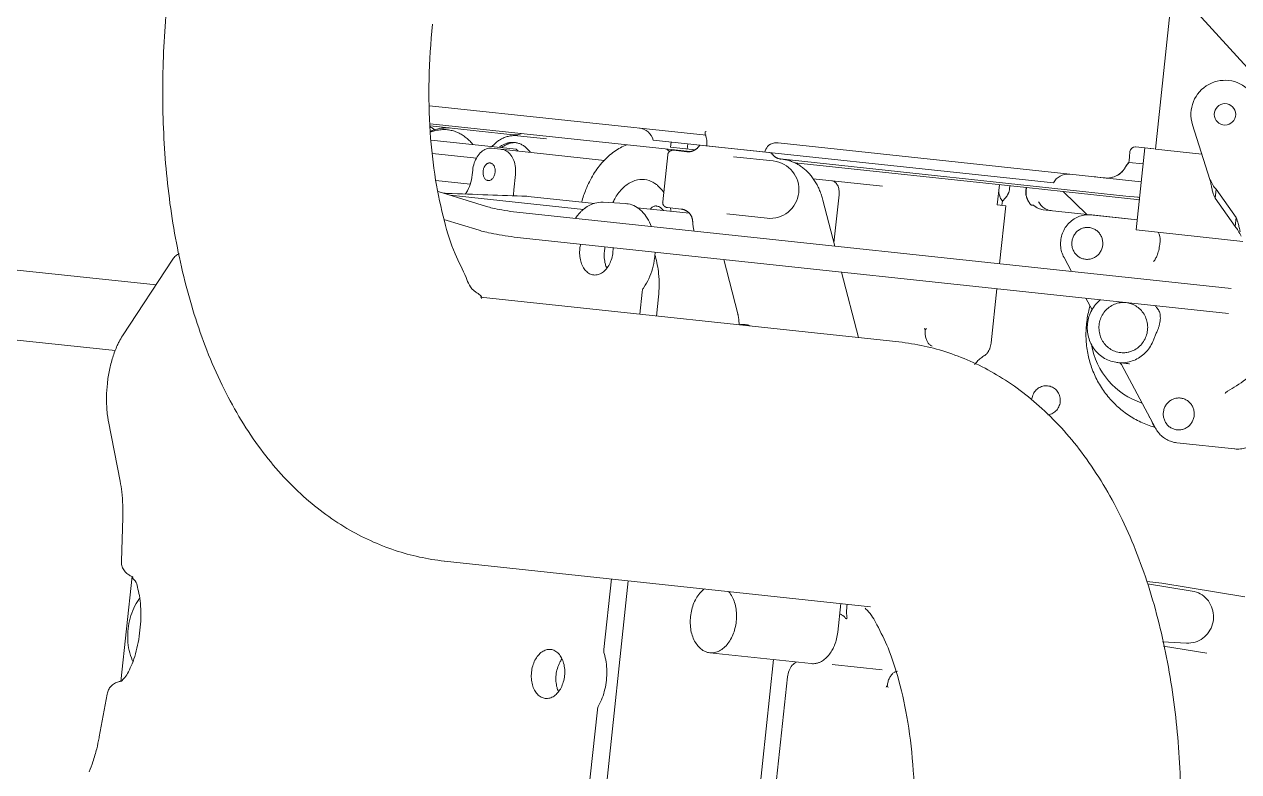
# Model space of a CAD drawing. Header units: millimetres. Extents: x 8265 to 78888, y 1905 to 34251.
# Drawn here: x 38818.97 to 38865.32, y 24334.81 to 24363.33 of the extents above; entities that cross this region are included whole.
import ezdxf

# ---------------------------------------------------------------- set-up
doc = ezdxf.new("R2010")
doc.units = ezdxf.units.MM
doc.layers.add('495_IMPIANTI_001-AM_0', color=6, linetype='Continuous', lineweight=0)

# ---------------------------------------------------------------- blocks, each defined once
blk = doc.blocks.new('gruppo elettrogeno')
at = {"layer": '495_IMPIANTI_001-AM_0'}
for p, q in [((129.327, -336.984), (129.298, -294.242)), ((135.161, -339.386), (135.131, -294.943)), ((135.81, -334.365), (135.81, -320.655)), ((128.728, -336.384), (128.728, -328.669)), ((154.478, -332.972), (154.603, -331.319)), ((154.013, -337.54), (154.013, -333.509)), ((135.81, -339.386), (135.81, -336.681)), ((125.158, -337.034), (127.086, -337.034)), ((127.88, -336.984), (131.777, -336.984)), ((127.002, -339.386), (127.002, -338.284)), ((154.603, -339.729), (154.478, -338.076)), ((114.585, -339.078), (112.917, -338.988)), ((113.718, -339.288), (114.643, -339.238)), ((126.762, -338.851), (126.773, -338.861)), ((125.859, -339.386), (142.212, -339.386)), ((126.761, -339.304), (126.761, -339.386)), ((155.535, -343.319), (154.848, -341.096)), ((114.9, -341.458), (111.703, -341.285)), ((115.442, -341.379), (113.718, -341.285)), ((115.485, -341.458), (114.9, -341.458)), ((162.17, -346.034), (155.563, -346.034)), ((153.746, -349.742), (155.348, -346.625)), ((112.695, -346.851), (114.898, -346.851)), ((117.324, -349.589), (115.775, -347.32)), ((115.891, -347.365), (115.793, -347.346)), ((115.798, -347.352), (115.822, -347.379)), ((115.818, -347.382), (115.822, -347.379)), ((115.822, -347.379), (115.867, -347.436)), ((115.859, -347.442), (115.867, -347.436)), ((115.867, -347.436), (115.906, -347.492)), ((115.897, -347.498), (115.906, -347.492)), ((115.906, -347.492), (115.938, -347.549)), ((115.934, -347.551), (115.938, -347.549)), ((115.938, -347.549), (115.945, -347.569)), ((116.034, -347.698), (116.038, -347.696)), ((116.038, -347.696), (116.058, -347.729)), ((116.058, -347.729), (116.063, -347.741)), ((113.192, -349.01), (113.191, -349.01)), ((162.17, -348.694), (154.285, -348.694)), ((117.47, -349.651), (117.15, -349.651)), ((122.358, -351.966), (122.358, -349.892)), ((125.859, -349.546), (141.923, -349.546)), ((128.324, -351.965), (127.416, -349.546)), ((135.168, -350.282), (135.167, -349.546)), ((135.81, -350.394), (135.81, -349.546)), ((132.843, -351.964), (132.089, -349.956)), ((118.947, -351.967), (118.661, -351.548)), ((118.755, -351.686), (118.771, -351.578)), ((140.524, -351.962), (113.469, -351.969)), ((143.622, -352.345), (142.248, -352.078)), ((140.524, -352.914), (113.469, -352.921)), ((119.938, -353.42), (119.597, -352.919)), ((122.358, -355.151), (122.358, -352.918)), ((129.321, -354.619), (128.682, -352.917)), ((128.728, -354.889), (128.728, -353.038)), ((143.96, -353.38), (142.066, -353.013)), ((136.335, -353.573), (134.336, -353.577)), ((137.647, -353.647), (136.797, -353.688)), ((140.518, -353.565), (137.975, -353.57)), ((143.489, -353.289), (138.364, -353.289)), ((140.571, -353.563), (140.518, -353.565)), ((131.368, -353.704), (132.908, -353.704)), ((134.667, -353.704), (135.194, -353.704)), ((135.394, -353.904), (135.394, -355.704)), ((141.092, -354.34), (141.092, -353.749)), ((144.095, -353.791), (142.771, -353.791)), ((116.359, -354.301), (116.359, -354.445)), ((142.732, -354.149), (142.732, -354.34)), ((113.221, -354.759), (117.316, -354.759)), ((117.316, -357.906), (117.316, -354.759)), ((144.32, -354.799), (142.637, -354.799)), ((114.447, -356.284), (113.571, -355.291)), ((113.571, -355.638), (113.571, -355.291)), ((117.316, -355.151), (120.92, -355.151)), ((117.316, -355.151), (119.061, -355.151)), ((119.248, -355.151), (120.243, -355.921)), ((121.391, -355.28), (121.321, -355.28)), ((121.421, -355.295), (121.414, -355.289)), ((122.358, -355.151), (122.687, -355.151)), ((122.507, -355.151), (122.507, -355.311)), ((122.687, -355.151), (122.687, -355.92)), ((127.114, -355.389), (129.772, -355.389)), ((142.103, -355.24), (137.775, -355.24)), ((141.165, -355.304), (141.081, -355.24)), ((144.432, -355.304), (141.165, -355.304)), ((114.447, -356.631), (113.571, -355.638)), ((117.301, -355.921), (120.243, -355.921)), ((120.242, -355.92), (121.644, -355.92)), ((121.646, -355.801), (121.646, -355.92)), ((121.646, -355.92), (130.532, -355.92)), ((121.661, -355.801), (121.661, -355.92)), ((122.282, -355.801), (122.282, -355.92)), ((132.896, -355.904), (131.368, -355.904)), ((134.554, -355.92), (144.539, -355.92)), ((135.194, -355.904), (134.679, -355.904)), ((141.169, -355.824), (140.053, -355.824)), ((141.22, -355.839), (144.529, -355.839)), ((141.343, -355.839), (141.343, -355.839)), ((114.447, -356.631), (114.447, -356.284)), ((117.391, -356.006), (117.301, -356.006)), ((117.836, -356.006), (117.374, -356.007)), ((117.836, -356.006), (131.113, -356.006)), ((120.64, -356.206), (136.009, -356.206)), ((131.467, -356.204), (131.518, -356.204)), ((131.535, -356.204), (134.223, -356.204)), ((134.378, -356.006), (135.316, -356.006)), ((134.681, -356.206), (134.681, -356.006)), ((135.316, -356.006), (135.316, -356.206)), ((117.316, -356.606), (131.257, -356.606)), ((134.009, -356.606), (144.628, -356.606)), ((114.715, -356.977), (115.6, -358.981)), ((117.316, -357.294), (117.865, -357.294)), ((117.866, -357.511), (117.866, -357.706)), ((116.91, -357.906), (115.125, -357.906)), ((116.91, -364.296), (116.91, -357.906)), ((116.952, -357.909), (117.106, -357.909)), ((116.975, -357.906), (117.666, -357.906)), ((110.407, -358.388), (116.607, -363.902))]:
    blk.add_line(p, q, dxfattribs=at)
blk.add_lwpolyline([(117.865, -357.294), (117.865, -357.371), (117.866, -357.511)], dxfattribs=at)
blk.add_circle((114.41, -359.506), 0.41, dxfattribs=at)
for centre, radius, start, end in [((115.795, -351.001), 2.85, 15.601, 77.9426), ((132.868, -353.419), 1.315, 6.5167, 22.5338), ((131.368, -354.804), 1.1, 90, 270), ((116.859, -354.445), 0.5, 180.001, 218.9232), ((120.996, -355.801), 0.65, 0, 32.3376), ((120.074, -356.006), 0.6, 270, 340.5288), ((136.574, -356.006), 0.6, 199.4712, 270), ((114.41, -359.506), 1.3, 225, 23.8162)]:
    blk.add_arc(centre, radius, start, end, dxfattribs=at)
for points, start_tangent, end_tangent in [([(113.066, -329.226), (113.209, -332.385), (113.639, -335.49), (114.367, -338.485), (115.405, -341.308), (116.762, -343.865), (118.382, -345.995), (120.164, -347.605), (122.023, -348.7), (123.924, -349.336), (125.859, -349.546)], (0, -1), (1, 0)), ([(123.226, -329.226), (123.316, -331.338), (123.576, -333.348), (123.982, -335.161), (124.487, -336.694), (125.032, -337.89), (125.549, -338.73), (125.967, -339.23), (125.99, -339.248)], (0, -1), (0.786644, -0.617407)), ([(154.607, -331.279), (154.653, -330.853), (154.744, -330.347), (154.848, -329.952)], (0.080657, 0.996742), (0.295109, 0.955464)), ([(154.603, -331.319), (154.607, -331.279)], (0.075472, 0.997148), (0.080657, 0.996742)), ([(154.478, -332.972), (154.442, -333.136), (154.363, -333.283), (154.245, -333.403), (154.098, -333.485), (153.978, -333.518)], (-0.075505, -0.997145), (-0.986583, -0.163263)), ([(153.985, -337.523), (153.875, -337.375), (153.765, -337.155), (153.656, -336.837), (153.568, -336.441), (153.511, -335.996), (153.492, -335.528), (153.511, -335.059), (153.567, -334.613), (153.655, -334.216), (153.763, -333.897), (153.873, -333.675), (153.964, -333.55), (153.969, -333.539)], (0.52494, 0.851139), (0.391519, 0.92017)), ([(135.587, -335.524), (135.609, -335.174), (135.674, -334.836), (135.779, -334.523)], (-0.000223, 1), (0.386225, 0.922405)), ([(135.801, -334.451), (135.779, -334.523)], (-0.198666, -0.980067), (-0.386225, -0.922405)), ([(135.81, -334.365), (135.802, -334.447), (135.801, -334.451)], (0, -1), (-0.198666, -0.980067)), ([(137.838, -334.584), (137.829, -334.584), (137.664, -334.616), (137.511, -334.71), (137.38, -334.859), (137.279, -335.054), (137.215, -335.28), (137.194, -335.524)], (-0.999773, 0.021319), (0, -1)), ([(138.464, -335.524), (138.442, -335.28), (138.379, -335.054), (138.278, -334.859), (138.146, -334.71), (137.993, -334.616), (137.838, -334.584)], (0, 1), (-0.999773, 0.021319)), ([(153.636, -334.315), (153.661, -334.358), (153.819, -334.715), (153.915, -335.112), (153.947, -335.528), (153.914, -335.944), (153.817, -336.338), (153.66, -336.693), (153.636, -336.733)], (0.512441, -0.858723), (-0.512514, -0.858679)), ([(137.519, -335.524), (137.497, -335.275), (137.432, -335.044), (137.362, -334.898)], (0, 1), (-0.501886, 0.864934)), ([(135.78, -336.526), (135.674, -336.213), (135.609, -335.875), (135.587, -335.524)], (-0.386701, 0.922205), (-0.000223, 1)), ([(137.194, -335.524), (137.215, -335.767), (137.279, -335.994), (137.38, -336.188), (137.511, -336.338), (137.664, -336.432), (137.829, -336.464), (137.838, -336.464)], (0, -1), (0.999773, 0.021319)), ([(137.362, -336.149), (137.432, -336.004), (137.497, -335.772), (137.519, -335.524)], (0.501886, 0.864934), (0, 1)), ([(137.838, -336.464), (137.993, -336.432), (138.146, -336.338), (138.278, -336.188), (138.379, -335.994), (138.442, -335.767), (138.464, -335.524)], (0.999773, 0.021319), (0, 1)), ([(124.91, -336.454), (124.905, -336.534), (124.895, -336.612), (124.878, -336.687), (124.856, -336.757), (124.828, -336.822), (124.796, -336.88), (124.76, -336.93), (124.72, -336.972), (124.676, -337.005), (124.638, -337.026)], (-0.01987, -0.999803), (-0.915287, -0.402802)), ([(124.868, -336.397), (124.896, -336.434), (124.909, -336.454)], (0.604064, -0.796936), (0.54462, -0.838683)), ([(124.946, -336.398), (124.922, -336.435), (124.909, -336.453)], (-0.532456, -0.846458), (-0.603662, -0.79724)), ([(128.728, -336.384), (128.694, -336.633), (128.599, -336.844), (128.457, -336.984)], (0, -1), (-0.855168, -0.518351)), ([(135.78, -336.526), (135.802, -336.6)], (0.386701, -0.922205), (0.189014, -0.981974)), ([(135.802, -336.6), (135.81, -336.681)], (0.189014, -0.981974), (0, -1)), ([(124.638, -337.026), (124.63, -337.029), (124.583, -337.043)], (-0.915287, -0.402802), (-0.983066, -0.183249)), ([(127.651, -337.029), (127.544, -337.083), (127.392, -337.203), (127.259, -337.365), (127.15, -337.562), (127.084, -337.738)], (-0.92843, -0.371508), (-0.298692, -0.95435)), ([(127.88, -336.984), (127.709, -337.009), (127.651, -337.029)], (-1, 0), (-0.92843, -0.371508)), ([(131.777, -336.984), (131.594, -337.013), (131.42, -337.097), (131.261, -337.233), (131.124, -337.414), (131.016, -337.634), (130.942, -337.883), (130.904, -338.148), (130.904, -338.42), (130.942, -338.686), (131.016, -338.934), (131.124, -339.154), (131.261, -339.336), (131.315, -339.39)], (-1, 0), (0.737773, -0.675049)), ([(132.239, -339.39), (132.293, -339.336), (132.43, -339.154), (132.538, -338.934), (132.612, -338.686), (132.65, -338.42), (132.65, -338.148), (132.612, -337.883), (132.538, -337.634), (132.43, -337.414), (132.293, -337.233), (132.134, -337.097), (131.96, -337.013), (131.777, -336.984)], (0.737773, 0.675049), (-1, 0)), ([(127.084, -337.738), (127.069, -337.787), (127.019, -338.031), (127.002, -338.284)], (-0.298692, -0.95435), (0, -1)), ([(154.01, -337.535), (154.145, -337.583), (154.291, -337.684), (154.402, -337.825), (154.467, -337.997), (154.478, -338.076)], (0.976149, -0.217101), (0.075777, -0.997125)), ([(125.99, -339.248), (126.062, -339.304)], (0.786644, -0.617407), (0.796633, -0.604463)), ([(126.762, -338.851), (126.741, -338.834), (126.714, -338.841), (126.717, -338.891)], (-0.718126, 0.695913), (0.245948, -0.969283)), ([(126.761, -339.277), (126.758, -339.208), (126.754, -339.14), (126.748, -339.079), (126.742, -339.024), (126.734, -338.975), (126.726, -338.931), (126.717, -338.891)], (-0.029601, 0.999562), (-0.245948, 0.969283)), ([(126.761, -339.304), (126.761, -339.277)], (0, 1), (-0.029601, 0.999562)), ([(126.773, -338.861), (126.805, -338.89), (126.843, -338.918), (126.884, -338.942), (126.927, -338.96), (126.97, -338.975), (127.002, -338.982)], (0.707104, -0.70711), (0.98038, -0.197116)), ([(113.718, -339.288), (113.401, -339.362), (113.125, -339.54), (112.922, -339.802), (112.814, -340.119), (112.814, -340.455), (112.922, -340.772), (113.125, -341.034), (113.401, -341.212), (113.718, -341.285)], (-0.998538, -0.054053), (0.998538, -0.054053)), ([(142.212, -339.386), (142.23, -339.386)], (1, 0), (0.999998, -0.00198)), ([(142.23, -339.386), (144.134, -339.593), (146.051, -340.232), (147.938, -341.35), (149.743, -342.995), (151.369, -345.161), (152.714, -347.732), (153.735, -350.55), (154.447, -353.522), (154.867, -356.592), (155.006, -359.706)], (0.999998, -0.00198), (0, -1)), ([(154.607, -339.769), (154.603, -339.729)], (-0.080655, 0.996742), (-0.075473, 0.997148)), ([(154.848, -341.096), (154.745, -340.705), (154.654, -340.201), (154.607, -339.769)], (-0.295111, 0.955463), (-0.080655, 0.996742)), ([(155.581, -343.48), (155.535, -343.319)], (-0.251911, 0.96775), (-0.295175, 0.955443)), ([(155.455, -346.387), (155.508, -346.242), (155.633, -345.768), (155.706, -345.269), (155.732, -344.757), (155.71, -344.243), (155.64, -343.742), (155.581, -343.48)], (0.365601, 0.930772), (-0.251911, 0.96775)), ([(155.348, -346.625), (155.455, -346.387)], (0.457498, 0.889211), (0.365601, 0.930772)), ([(112.695, -346.851), (112.68, -346.851), (112.468, -346.876), (112.266, -346.944), (112.081, -347.052), (111.92, -347.196), (111.791, -347.37), (111.697, -347.567), (111.643, -347.779)], (-1, 0.000052), (-0.151358, -0.988479)), ([(115.775, -347.32), (115.642, -347.159), (115.481, -347.028), (115.299, -346.931), (115.102, -346.871), (114.898, -346.851)], (-0.563705, 0.825976), (-1, -0.000001)), ([(114.948, -347.341), (114.807, -347.359), (114.674, -347.411), (114.557, -347.495), (114.462, -347.605), (114.396, -347.735), (114.362, -347.878), (114.362, -348.025), (114.396, -348.167), (114.462, -348.298), (114.557, -348.408), (114.674, -348.491), (114.807, -348.543), (114.948, -348.561)], (-1, -0.000018), (1, -0.000001)), ([(114.948, -348.561), (115.09, -348.543), (115.223, -348.491), (115.34, -348.408), (115.434, -348.298), (115.5, -348.167), (115.534, -348.025), (115.534, -347.878), (115.5, -347.735), (115.434, -347.605), (115.34, -347.495), (115.223, -347.411), (115.09, -347.359), (114.948, -347.341)], (1, 0.000018), (-1, 0.000001)), ([(118.771, -351.578), (118.815, -351.01), (118.774, -350.441), (118.649, -349.886), (118.442, -349.358), (118.159, -348.868), (117.807, -348.429), (117.393, -348.051), (116.929, -347.744), (116.424, -347.513), (115.891, -347.365)], (0.151358, 0.988479), (-0.981652, 0.190681)), ([(119.917, -347.38), (119.852, -347.4), (119.767, -347.441), (119.689, -347.497), (119.623, -347.566), (119.568, -347.646), (119.528, -347.735), (119.504, -347.829), (119.496, -347.926)], (-0.973088, -0.230434), (0, -1)), ([(119.496, -347.926), (119.504, -348.023), (119.528, -348.118), (119.568, -348.206), (119.623, -348.286), (119.689, -348.355), (119.767, -348.411), (119.852, -348.452), (119.944, -348.478), (120.038, -348.486)], (0, -1), (1, 0)), ([(120.038, -348.486), (120.132, -348.478), (120.223, -348.452), (120.309, -348.411), (120.386, -348.355), (120.453, -348.286), (120.507, -348.206), (120.547, -348.118), (120.572, -348.023), (120.58, -347.926)], (1, 0), (0, 1)), ([(113.191, -349.01), (112.869, -349.254), (112.263, -349.836), (111.749, -350.507), (111.501, -350.92)], (-0.820778, -0.571248), (-0.482001, -0.87617)), ([(113.268, -348.91), (113.239, -348.966), (113.192, -349.01)], (-0.272802, -0.96207), (-0.822143, -0.569281)), ([(122.58, -349.359), (122.656, -349.297), (122.724, -349.231), (122.785, -349.16), (122.839, -349.087), (122.887, -349.01), (122.897, -348.993)], (0.806438, 0.591319), (0.486851, 0.873485)), ([(122.58, -349.359), (122.549, -349.384), (122.52, -349.413), (122.493, -349.444), (122.469, -349.478), (122.447, -349.514), (122.428, -349.552), (122.411, -349.593), (122.395, -349.637), (122.382, -349.683), (122.372, -349.732), (122.364, -349.783), (122.359, -349.838), (122.358, -349.892)], (-0.806438, -0.591319), (0, -1)), ([(116.207, -350.653), (116.297, -350.406), (116.432, -350.181), (116.606, -349.988), (116.814, -349.834), (117.047, -349.724), (117.296, -349.663), (117.47, -349.651)], (0.25014, 0.96821), (1, -0.000036)), ([(117.15, -349.651), (117.083, -349.653), (117.017, -349.659)], (-1, -0.000053), (-0.994029, -0.109114)), ([(117.375, -349.651), (117.344, -349.616), (117.325, -349.59)], (-0.686211, 0.727402), (-0.561847, 0.827241)), ([(117.47, -349.651), (117.551, -349.654), (117.804, -349.696), (118.044, -349.788), (118.262, -349.927), (118.449, -350.106), (118.599, -350.321), (118.706, -350.561), (118.765, -350.818), (118.775, -351.082), (118.735, -351.343), (118.646, -351.591), (118.512, -351.816), (118.38, -351.97)], (1, -0.000036), (-0.706654, -0.70756)), ([(124.91, -350.115), (124.905, -350.034), (124.895, -349.956), (124.878, -349.881), (124.856, -349.811), (124.828, -349.747), (124.796, -349.689), (124.76, -349.638), (124.72, -349.596), (124.676, -349.563), (124.63, -349.539), (124.583, -349.525)], (-0.019876, 0.999802), (-0.983067, 0.183245)), ([(131.573, -349.549), (131.594, -349.556), (131.76, -349.584)], (0.9427, -0.333641), (0.999565, -0.029506)), ([(131.76, -349.584), (131.777, -349.584)], (0.999565, -0.029506), (1, 0)), ([(131.777, -349.584), (131.787, -349.584)], (1, 0), (0.999854, 0.017086)), ([(131.787, -349.584), (131.81, -349.583)], (0.999854, 0.017086), (0.998446, 0.05572)), ([(131.81, -349.583), (131.948, -349.559), (131.979, -349.549)], (0.998446, 0.05572), (0.943662, 0.33091)), ([(132.089, -349.956), (132.075, -349.916), (132.06, -349.87), (132.046, -349.822), (132.034, -349.771), (132.022, -349.716), (132.011, -349.658), (132.002, -349.597), (131.995, -349.546)], (-0.351671, 0.936124), (-0.117558, 0.993066)), ([(141.881, -349.498), (142.122, -349.719), (142.546, -350.235), (143.062, -351.084), (143.601, -352.28), (144.099, -353.805), (144.499, -355.605), (144.757, -357.603), (144.846, -359.706)], (-0.383944, -0.923356), (0, -1)), ([(153.746, -349.742), (153.653, -349.876), (153.528, -349.978)], (-0.457043, -0.889444), (-0.850512, -0.525955)), ([(116.473, -351.001), (116.5, -350.771), (116.58, -350.555), (116.707, -350.364), (116.875, -350.211), (117.073, -350.103), (117.121, -350.086)], (-0.000017, 1), (0.950261, 0.311456)), ([(117.121, -350.086), (117.291, -350.048), (117.401, -350.041)], (0.950261, 0.311456), (0.999998, 0.002157)), ([(117.401, -350.041), (117.515, -350.048), (117.732, -350.103), (117.931, -350.211), (118.099, -350.364), (118.226, -350.555), (118.305, -350.771), (118.332, -351.001)], (0.999998, 0.002157), (0.000017, -1)), ([(124.91, -350.115), (124.882, -350.153), (124.868, -350.171)], (-0.577762, -0.816206), (-0.635136, -0.772401)), ([(124.946, -350.17), (124.923, -350.134), (124.909, -350.115)], (-0.532456, 0.846458), (-0.606333, 0.795211)), ([(135.265, -351.195), (135.258, -351.164), (135.191, -350.728), (135.168, -350.282)], (-0.211702, 0.977334), (-0.00067, 1)), ([(135.81, -350.394), (135.804, -350.461), (135.789, -350.525)], (0, -1), (-0.316662, -0.948538)), ([(116.085, -351.071), (116.129, -350.928), (116.17, -350.789), (116.207, -350.653)], (0.29045, 0.95689), (0.25014, 0.96821)), ([(135.472, -351.814), (135.472, -351.739), (135.511, -351.323), (135.61, -350.931), (135.764, -350.582)], (-0.008797, 0.999961), (0.485875, 0.874028)), ([(135.789, -350.525), (135.764, -350.582)], (-0.316662, -0.948538), (-0.485875, -0.874028)), ([(137.723, -350.849), (137.714, -350.849), (137.55, -350.881), (137.396, -350.975), (137.265, -351.124), (137.164, -351.319), (137.1, -351.545), (137.079, -351.789)], (-0.999773, 0.021319), (0, -1)), ([(138.349, -351.789), (138.327, -351.545), (138.264, -351.319), (138.163, -351.124), (138.031, -350.975), (137.878, -350.881), (137.723, -350.849)], (0, 1), (-0.999773, 0.021319)), ([(116.308, -351.968), (116.267, -351.939), (116.22, -351.899), (116.17, -351.848), (116.121, -351.784), (116.08, -351.706), (116.052, -351.616), (116.036, -351.516), (116.032, -351.407), (116.04, -351.293), (116.058, -351.179), (116.085, -351.071)], (-0.82732, 0.561731), (0.290372, 0.956914)), ([(116.473, -351.001), (116.5, -351.231), (116.58, -351.447), (116.707, -351.638), (116.875, -351.791), (117.073, -351.899), (117.121, -351.916)], (0.000017, -1), (0.95026, -0.311457)), ([(117.401, -351.961), (117.515, -351.954), (117.732, -351.899), (117.931, -351.791), (118.099, -351.638), (118.226, -351.447), (118.305, -351.231), (118.332, -351.001)], (0.999998, -0.002121), (-0.000017, 1)), ([(135.274, -351.238), (135.265, -351.195)], (-0.222277, 0.974984), (-0.211702, 0.977334)), ([(135.369, -351.581), (135.274, -351.238)], (-0.309625, 0.950859), (-0.222277, 0.974984)), ([(137.404, -351.789), (137.382, -351.54), (137.317, -351.309), (137.248, -351.163)], (0, 1), (-0.501886, 0.864934)), ([(135.475, -351.866), (135.369, -351.581)], (-0.388402, 0.92149), (-0.309625, 0.950859)), ([(137.079, -351.789), (137.09, -351.963)], (0, -1), (0.126669, -0.991945)), ([(137.393, -351.963), (137.404, -351.789)], (0.123941, 0.99229), (0, 1)), ([(138.338, -351.963), (138.349, -351.789)], (0.126441, 0.991974), (0, 1)), ([(117.121, -351.916), (117.291, -351.954), (117.401, -351.961)], (0.95026, -0.311457), (0.999998, -0.002121)), ([(135.473, -351.865), (135.472, -351.814)], (-0.02691, 0.999638), (-0.008797, 0.999961)), ([(135.477, -351.964), (135.473, -351.865)], (-0.062317, 0.998056), (-0.02691, 0.999638)), ([(142.154, -352.061), (141.88, -352.025), (141.465, -351.99), (141.006, -351.969), (140.524, -351.962)], (-0.986627, 0.162994), (-1, -0.000249)), ([(142.248, -352.078), (142.154, -352.061)], (-0.981681, 0.190532), (-0.986627, 0.162994)), ([(136.796, -353.688), (136.692, -353.686), (136.412, -353.62), (136.149, -353.464), (135.916, -353.226), (135.722, -352.915)], (-0.998854, -0.047852), (-0.445323, 0.89537)), ([(138.475, -353.177), (138.439, -353.221)], (-0.617403, -0.786647), (-0.645473, -0.763783)), ([(138.555, -353.066), (138.475, -353.177)], (-0.550552, -0.834801), (-0.617403, -0.786647)), ([(138.606, -352.983), (138.555, -353.066)], (-0.504511, -0.863405), (-0.550552, -0.834801)), ([(138.643, -352.917), (138.606, -352.983)], (-0.469454, -0.882957), (-0.504511, -0.863405)), ([(142.066, -353.013), (141.826, -352.977), (141.462, -352.944), (141.014, -352.921), (140.524, -352.914)], (-0.981681, 0.190532), (-1, -0.000249)), ([(116.359, -354.301), (116.363, -354.193), (116.374, -354.075), (116.392, -353.97), (116.413, -353.88), (116.435, -353.807), (116.457, -353.748), (116.477, -353.703), (116.494, -353.669), (116.508, -353.646), (116.517, -353.632)], (0.000613, 1), (0.574668, 0.818386)), ([(116.517, -353.632), (116.52, -353.628)], (0.574668, 0.818386), (0.556887, 0.830588)), ([(119.111, -353.441), (118.97, -353.459), (118.837, -353.511), (118.72, -353.594), (118.625, -353.704), (118.559, -353.835), (118.525, -353.977), (118.525, -354.124), (118.559, -354.267), (118.625, -354.397), (118.72, -354.508), (118.837, -354.591), (118.97, -354.643), (119.111, -354.661)], (-1, -0.000018), (1, -0.000001)), ([(119.061, -355.151), (119.292, -355.125), (119.513, -355.048), (119.712, -354.925), (119.881, -354.759), (120.011, -354.56), (120.096, -354.336), (120.131, -354.099), (120.116, -353.86), (120.051, -353.63), (119.938, -353.42)], (1, 0), (-0.563705, 0.825976)), ([(119.111, -354.661), (119.252, -354.643), (119.386, -354.591), (119.503, -354.508), (119.597, -354.397), (119.663, -354.267), (119.697, -354.124), (119.697, -353.977), (119.663, -353.835), (119.597, -353.704), (119.503, -353.594), (119.386, -353.511), (119.252, -353.459), (119.111, -353.441)], (1, 0.000018), (-1, 0.000001)), ([(134.175, -353.27), (134.175, -353.268), (134.175, -353.267)], (-0.121885, 0.992544), (-0.115664, 0.993288)), ([(134.667, -353.704), (134.641, -353.704), (134.61, -353.701), (134.58, -353.697), (134.551, -353.69), (134.521, -353.682), (134.492, -353.672), (134.464, -353.661), (134.437, -353.648), (134.41, -353.632), (134.384, -353.616), (134.36, -353.598), (134.336, -353.578), (134.314, -353.557), (134.293, -353.535), (134.274, -353.511), (134.256, -353.487), (134.24, -353.461), (134.225, -353.434), (134.213, -353.407), (134.201, -353.379), (134.192, -353.351), (134.185, -353.323), (134.179, -353.295), (134.175, -353.27)], (-1, -0.000002), (-0.121885, 0.992544)), ([(135.034, -353.58), (135.077, -353.708)], (0.289976, -0.957034), (0.345594, -0.938384)), ([(135.607, -353.72), (135.582, -353.719), (135.518, -353.706), (135.455, -353.679), (135.394, -353.638), (135.337, -353.585), (135.329, -353.576)], (-1, -0.000253), (-0.658877, 0.752251)), ([(135.83, -353.575), (135.828, -353.58), (135.793, -353.632), (135.751, -353.673), (135.701, -353.702), (135.644, -353.718), (135.607, -353.72)], (-0.443039, -0.896502), (-1, -0.000253)), ([(136.987, -355.92), (137.431, -355.619), (137.817, -355.194), (138.129, -354.668), (138.356, -354.065), (138.467, -353.571)], (0.894594, 0.44688), (0.163019, 0.986623)), ([(138.314, -353.352), (138.235, -353.419), (137.96, -353.579), (137.667, -353.646), (137.647, -353.647)], (-0.736451, -0.676491), (-0.99892, -0.04647)), ([(138.321, -353.346), (138.314, -353.352)], (-0.731659, -0.68167), (-0.736451, -0.676491)), ([(138.428, -353.235), (138.321, -353.346)], (-0.654278, -0.756255), (-0.731659, -0.68167)), ([(138.439, -353.221), (138.428, -353.235)], (-0.645473, -0.763783), (-0.654278, -0.756255)), ([(140.571, -353.562), (142.056, -353.458), (143.607, -353.349), (143.75, -353.339)], (0.997538, 0.070121), (0.99756, 0.069813)), ([(141.092, -353.749), (141.083, -353.526)], (0, 1), (-0.083449, 0.996512)), ([(142.92, -353.393), (142.888, -353.453), (142.772, -353.785), (142.732, -354.149)], (-0.493158, -0.869939), (0, -1)), ([(135.194, -353.704), (135.209, -353.705), (135.223, -353.706), (135.238, -353.709), (135.252, -353.713), (135.266, -353.718), (135.279, -353.723), (135.293, -353.73), (135.305, -353.738), (135.317, -353.747), (135.329, -353.757), (135.339, -353.767), (135.349, -353.778), (135.358, -353.79), (135.366, -353.803), (135.374, -353.817), (135.38, -353.83), (135.385, -353.845), (135.389, -353.86), (135.392, -353.875), (135.393, -353.89), (135.394, -353.904)], (1, 0), (0.000003, -1)), ([(135.697, -354.533), (135.997, -354.655), (136.353, -354.655), (136.695, -354.506), (136.994, -354.221), (137.227, -353.823), (137.287, -353.669)], (0.85329, -0.521437), (0.328426, 0.94453)), ([(142.103, -354), (142.059, -354.007), (142.016, -354.026), (141.976, -354.058), (141.941, -354.1), (141.912, -354.151), (141.891, -354.21), (141.878, -354.274), (141.874, -354.34)], (-1, 0), (0, -1)), ([(142.333, -354.34), (142.329, -354.274), (142.316, -354.21), (142.294, -354.151), (142.266, -354.1), (142.231, -354.058), (142.191, -354.026), (142.148, -354.007), (142.103, -354)], (0, 1), (-1, 0)), ([(135.389, -354.262), (135.656, -354.506), (135.697, -354.533)], (0.640838, -0.767676), (0.85329, -0.521437)), ([(141.722, -355.24), (141.523, -355.195), (141.347, -355.063), (141.209, -354.862), (141.122, -354.613), (141.092, -354.34)], (-1, 0), (0, 1)), ([(141.874, -354.34), (141.878, -354.407), (141.891, -354.47), (141.912, -354.529), (141.941, -354.581), (141.976, -354.623), (142.016, -354.654), (142.059, -354.674), (142.103, -354.68)], (0, -1), (1, 0)), ([(142.103, -354.68), (142.148, -354.674), (142.191, -354.654), (142.231, -354.623), (142.266, -354.581), (142.294, -354.529), (142.316, -354.47), (142.329, -354.407), (142.333, -354.34)], (1, 0), (0, 1)), ([(142.732, -354.34), (142.703, -354.613), (142.615, -354.862), (142.478, -355.063), (142.301, -355.195), (142.103, -355.24)], (0, -1), (-1, 0)), ([(113.571, -355.291), (113.437, -355.145), (113.303, -354.945)], (-0.787393, 0.616451), (-0.538246, 0.842788)), ([(129.065, -355.389), (128.936, -355.351), (128.827, -355.243), (128.753, -355.081), (128.728, -354.889)], (-1, 0), (0, 1)), ([(131.019, -356.004), (130.943, -356.002), (130.866, -355.996), (130.789, -355.986), (130.713, -355.972), (130.637, -355.953), (130.561, -355.931), (130.487, -355.904), (130.413, -355.874), (130.34, -355.839), (130.268, -355.801), (130.197, -355.758), (130.127, -355.712), (130.059, -355.662), (129.992, -355.608), (129.927, -355.55), (129.864, -355.489), (129.803, -355.425), (129.744, -355.357), (129.687, -355.286), (129.632, -355.212), (129.58, -355.134), (129.53, -355.055), (129.483, -354.972), (129.438, -354.887), (129.396, -354.8), (129.357, -354.71), (129.321, -354.619)], (-1, 0), (-0.351653, 0.93613)), ([(113.464, -355.415), (113.41, -355.27), (113.357, -355.111)], (-0.363886, 0.931444), (-0.310012, 0.950733)), ([(113.571, -355.638), (113.464, -355.415)], (-0.538246, 0.842788), (-0.363886, 0.931444)), ([(120.619, -355.151), (120.717, -355.159), (120.813, -355.184), (120.903, -355.224), (120.986, -355.278), (121.059, -355.345), (121.122, -355.422)], (1, 0), (0.563262, -0.826278)), ([(120.92, -355.151), (121.016, -355.159), (121.11, -355.181), (121.199, -355.219)], (1, 0), (0.889901, -0.456153)), ([(121.122, -355.422), (121.129, -355.434)], (0.563262, -0.826278), (0.545099, -0.838372)), ([(121.321, -355.28), (121.297, -355.271), (121.254, -355.248), (121.227, -355.234), (121.199, -355.219)], (-1, 0.000022), (-0.889901, 0.456153)), ([(121.414, -355.289), (121.391, -355.28)], (-0.794532, 0.607222), (-1, 0.000023)), ([(121.545, -355.453), (121.542, -355.45), (121.522, -355.419), (121.499, -355.387), (121.475, -355.356), (121.449, -355.326), (121.421, -355.295)], (-0.53488, 0.844928), (-0.699553, 0.714581)), ([(121.661, -355.801), (121.659, -355.764), (121.655, -355.729), (121.649, -355.696), (121.641, -355.664), (121.632, -355.633), (121.621, -355.602), (121.608, -355.572), (121.594, -355.542), (121.579, -355.511), (121.561, -355.48), (121.545, -355.453)], (0, 1), (-0.53488, 0.844928)), ([(122.507, -355.311), (122.48, -355.341), (122.456, -355.371), (122.433, -355.401), (122.412, -355.431), (122.393, -355.461), (122.375, -355.49), (122.359, -355.52), (122.344, -355.549), (122.331, -355.578), (122.319, -355.607), (122.309, -355.636), (122.3, -355.667), (122.293, -355.698), (122.287, -355.731), (122.283, -355.766), (122.282, -355.801)], (-0.68106, -0.732227), (0, -1)), ([(122.687, -355.692), (122.669, -355.605), (122.642, -355.523), (122.605, -355.445), (122.56, -355.374), (122.507, -355.311)], (-0.141933, 0.989876), (-0.695561, 0.718467)), ([(141.254, -355.555), (141.129, -355.544), (141.002, -355.511), (140.879, -355.457), (140.762, -355.382), (140.653, -355.286), (140.611, -355.242)], (-1, 0.000036), (-0.663764, 0.747942)), ([(141.169, -355.824), (141.264, -355.82), (141.414, -355.794), (141.561, -355.747), (141.702, -355.677), (141.835, -355.586), (141.959, -355.475), (142.05, -355.371)], (1, -0.000181), (0.622032, 0.782992)), ([(141.253, -355.549), (141.369, -355.524), (141.504, -355.47), (141.631, -355.39), (141.729, -355.305)], (0.99166, 0.128878), (0.710682, 0.703514)), ([(141.511, -355.509), (141.626, -355.455), (141.735, -355.383), (141.826, -355.304)], (0.938457, 0.345395), (0.710131, 0.704069)), ([(142.05, -355.371), (142.077, -355.34), (142.115, -355.303)], (0.622043, 0.782983), (0.755528, 0.655117)), ([(142.845, -355.318), (142.832, -355.304)], (-0.697082, 0.716991), (-0.67411, 0.738631)), ([(143.854, -355.764), (143.671, -355.751), (143.49, -355.713), (143.315, -355.649), (143.148, -355.561), (142.99, -355.45), (142.845, -355.318)], (-1, 0), (-0.697082, 0.716991)), ([(134.223, -356.204), (134.234, -356.182), (134.247, -356.156), (134.262, -356.131), (134.279, -356.107), (134.297, -356.084), (134.317, -356.062), (134.337, -356.041), (134.359, -356.021), (134.382, -356.003), (134.406, -355.986), (134.431, -355.971), (134.457, -355.957), (134.484, -355.944), (134.511, -355.933), (134.539, -355.924), (134.568, -355.917), (134.596, -355.911), (134.625, -355.907), (134.654, -355.905), (134.679, -355.904)], (0.394919, 0.918716), (1, 0.000023)), ([(134.956, -355.92), (134.945, -355.904)], (-0.572237, 0.820088), (-0.571825, 0.820376)), ([(135.194, -355.904), (135.209, -355.904), (135.224, -355.902), (135.238, -355.899), (135.252, -355.896), (135.266, -355.891), (135.28, -355.885), (135.293, -355.878), (135.305, -355.87), (135.317, -355.862), (135.329, -355.852), (135.34, -355.841), (135.35, -355.83), (135.359, -355.817), (135.367, -355.804), (135.374, -355.79), (135.381, -355.776), (135.386, -355.761), (135.39, -355.745), (135.392, -355.729), (135.394, -355.713), (135.394, -355.704)], (1, 0), (0.000001, 1)), ([(135.337, -355.848), (135.469, -355.92)], (0.85725, -0.5149), (0.894594, -0.44688)), ([(141.04, -355.92), (141.067, -355.903), (141.126, -355.875), (141.191, -355.856), (141.22, -355.85)], (0.821776, 0.569811), (0.984758, 0.173933)), ([(141.219, -355.552), (141.23, -355.551)], (0.996573, 0.082723), (0.995251, 0.097347)), ([(141.22, -355.85), (141.242, -355.846), (141.305, -355.84), (141.343, -355.839)], (0.984765, 0.173891), (1, 0.000142)), ([(141.23, -355.551), (141.253, -355.549)], (0.995251, 0.097347), (0.99166, 0.128878)), ([(141.511, -355.509), (141.386, -355.543), (141.258, -355.555), (141.254, -355.555)], (-0.938457, -0.345395), (-1, 0.000036)), ([(144.503, -355.629), (144.352, -355.707), (144.155, -355.78), (143.953, -355.824), (143.747, -355.839)], (-0.860441, -0.50955), (-1, 0)), ([(144.498, -355.597), (144.428, -355.632), (144.242, -355.705), (144.049, -355.749), (143.854, -355.764)], (-0.877493, -0.479589), (-1, 0)), ([(144.524, -355.804), (144.446, -355.77), (144.345, -355.717), (144.338, -355.712)], (-0.939951, 0.34131), (-0.858989, 0.511993)), ([(114.554, -356.507), (114.447, -356.284)], (-0.363886, 0.931444), (-0.538246, 0.842788)), ([(131.07, -356.004), (131.084, -356.004)], (1, -0.000079), (0.99959, -0.028634)), ([(131.084, -356.004), (131.096, -356.005), (131.125, -356.007), (131.154, -356.011), (131.183, -356.017), (131.211, -356.025), (131.239, -356.034), (131.266, -356.045), (131.293, -356.058), (131.319, -356.072), (131.344, -356.087), (131.368, -356.104), (131.391, -356.123), (131.412, -356.142), (131.433, -356.163), (131.452, -356.185), (131.467, -356.204)], (0.99959, -0.028634), (0.593782, -0.804626)), ([(131.71, -356.258), (131.599, -356.482), (131.308, -356.605), (131.257, -356.607)], (-0.273686, -0.961819), (-0.999883, -0.015275)), ([(131.724, -356.206), (131.71, -356.258)], (-0.247552, -0.968874), (-0.273686, -0.961819)), ([(133.99, -356.479), (133.952, -356.205)], (-0.346214, 0.938156), (0.063031, 0.998012)), ([(114.715, -356.977), (114.581, -356.777), (114.447, -356.631)], (-0.538246, 0.842788), (-0.787393, 0.616451)), ([(114.583, -356.581), (114.554, -356.507)], (-0.345886, 0.938277), (-0.363886, 0.931444)), ([(114.661, -356.811), (114.608, -356.652), (114.583, -356.581)], (-0.310012, 0.950733), (-0.345886, 0.938277)), ([(114.715, -356.977), (114.661, -356.811)], (-0.304192, 0.952611), (-0.310012, 0.950733)), ([(118.71, -356.606), (118.473, -356.642), (118.257, -356.747), (118.082, -356.912), (117.963, -357.121)], (-1, 0), (-0.357143, -0.93405)), ([(118.715, -356.606), (118.477, -356.642), (118.261, -356.747), (118.086, -356.912), (117.967, -357.121)], (-1, 0), (-0.357143, -0.93405)), ([(119.115, -356.606), (118.992, -356.606), (118.715, -356.606)], (-1, -0.00072), (0.999827, -0.018616)), ([(118.715, -356.606), (118.717, -356.606)], (0.999827, -0.018616), (0.999845, -0.017606)), ([(134.037, -356.594), (133.99, -356.479)], (-0.389099, 0.921196), (-0.346214, 0.938156)), ([(134.034, -356.744), (134.044, -356.746), (134.057, -356.643)], (0.971884, -0.235461), (-0.353271, 0.935521)), ([(134.048, -356.62), (134.037, -356.594)], (-0.375562, 0.926797), (-0.389099, 0.921196)), ([(134.057, -356.643), (134.048, -356.62)], (-0.353271, 0.935521), (-0.375562, 0.926797)), ([(117.86, -357.294), (117.963, -357.121)], (0.646654, 0.762783), (0.357143, 0.93405)), ([(117.865, -357.294), (117.967, -357.121)], (0.646654, 0.762783), (0.357142, 0.93405)), ([(117.866, -357.706), (117.673, -357.906)], (0, -1), (-1, 0))]:
    blk.add_spline(points, degree=3, dxfattribs=dict(at, start_tangent=start_tangent, end_tangent=end_tangent))

msp = doc.modelspace()

# ---------------------------------------------------------------- block references
at = {"layer": '495_IMPIANTI_001-AM_0', "linetype": 'Continuous', "rotation": 173.8923967405046}
msp.add_blockref('gruppo elettrogeno', (38940.311, 23990.259), dxfattribs=at)

doc.saveas('drawing.dxf')
